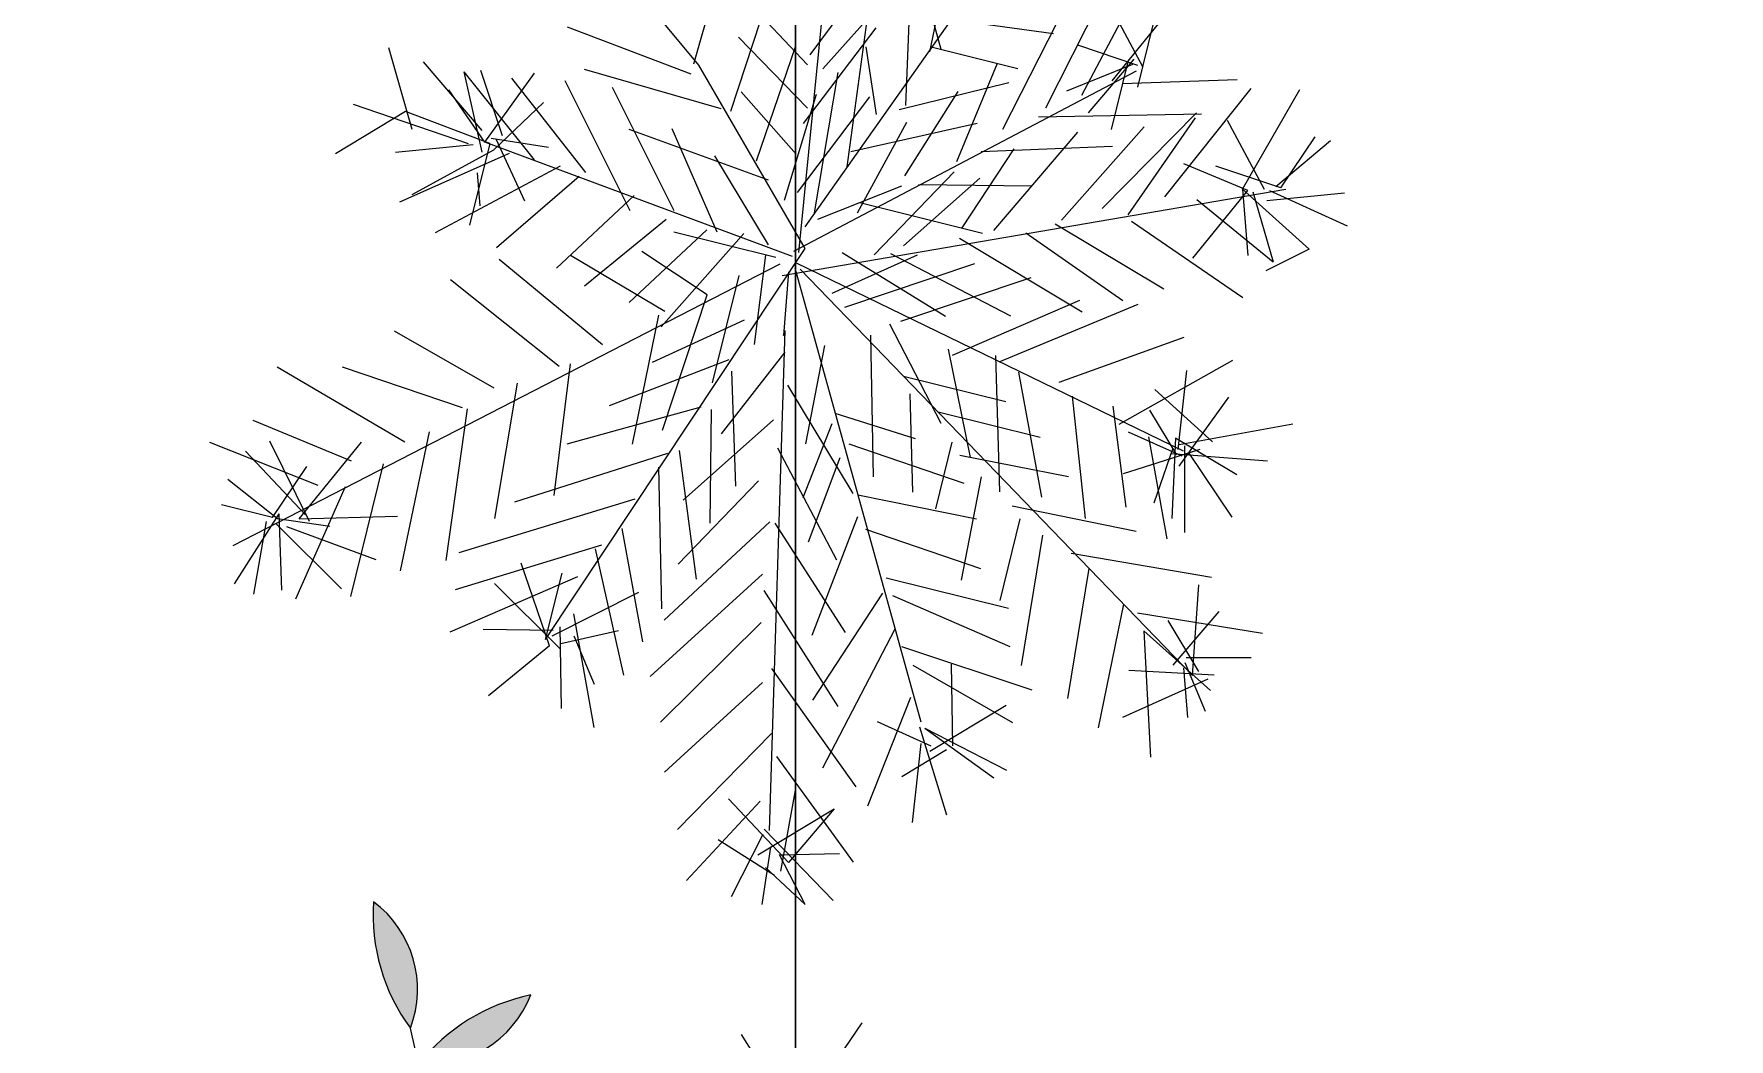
# Model space of a CAD drawing. Header units: millimetres. Extents: x -176651 to 388869, y -469666 to 486614.
# Drawn here: x 248500 to 252556, y 126977 to 129381 of the extents above; entities that cross this region are included whole.
import ezdxf

# ---------------------------------------------------------------- set-up
doc = ezdxf.new("R2010")
doc.units = ezdxf.units.MM
doc.layers.get('Defpoints').update_dxf_attribs({"color": 252})
doc.layers.add('A- FURNITURE', color=252, linetype='Continuous', lineweight=0)
for name, color, linetype in [('ad-Plot Boundary', 8, 'Continuous'), ('ad-Road', 8, 'Continuous'), ('ad-Road Hatch', 8, 'Continuous')]:
    doc.layers.add(name, color=color, linetype=linetype)

# ---------------------------------------------------------------- blocks, each defined once
blk = doc.blocks.new('A$C4fb60e89')
at = {"layer": 'ad-Road Hatch', "ltscale": 5, "transparency": 33554687}
h = blk.add_hatch(dxfattribs=at)
h.set_pattern_fill('AR-HBONE', color=256, scale=15)
h.set_pattern_definition([(45, (-193247.7, -428758.8), (0, 2155.2615), [4572, -1524]), (135, (-192170.1, -427681.1), (2e-13, 2155.2615), [4572, -1524])])
h.paths.add_polyline_path([(175594.5, -250241), (169177.9, -249341.1), (167473.5, -249057.1), (167473.5, -138693.9), (101313.5, -138693.9), (101313.5, -199953.9), (101307.7, -237994.6), (101040.4, -268291), (101007.7, -280967.7), (101066.4, -293683.6), (101242.5, -311127.2), (100909.9, -319343.6), (100949.1, -333937.5), (100668.7, -366959.6), (100727.3, -390982.9), (100668.7, -404585.6), (100538.2, -420418.5), (100466.5, -428758.8), (92426.2, -427265.5), (92163.5, -427209.5), (92163.5, -321453.9), (24803.5, -321453.9), (24803.5, -412960.5), (15653.5, -411028.6), (15653.5, -321452.2), (-19535.1, -321452.2), (-34427.5, -319476.7), (-65207.4, -315394.6), (-171770.1, -301268.1), (-185853.9, -298333.1), (-193247.7, -296831.5), (-193244, -292907.6), (-191913.8, -285219.4), (-191838.8, -284678.8), (-183397.4, -286393.2), (-169722.9, -289242.8), (-53141.2, -304697.5), (-18730.1, -309262.2), (15653.3, -309262.2), (15653.5, 703.4), (24803.5, 1114.6), (24803.5, -129543.9), (92163.5, -129543.9), (92163.5, 15133.3), (101313.5, 17712.8), (101313.5, -129543.9), (167473.5, -129543.9), (167473.5, 35551.6), (175738, 37855), (175848.8, 28595.3), (175835.8, 25947.4), (175777.1, 14040.5), (175855.3, 2315.8), (175659.7, -18036.1), (175731.4, -34038.6), (175718.4, -46839.2), (175672.7, -63402.4), (175816.2, -82071.9), (175542.3, -106356), (175490.2, -124640.8), (175574.9, -145018.8), (175731.4, -168892), (175796.6, -181268.8), (175796.6, -192667.4), (175744.5, -208200.3), (175829.2, -223276.8), (175887.9, -234871.1)])
h.paths.add_polyline_path([(24803.5, -309263.9), (92163.5, -309263.9), (92163.5, -138693.9), (24803.5, -138693.9)], flags=16)
blk = doc.blocks.new('zw$A88E')
at = {"layer": 'ad-Plot Boundary'}
for points in [[(-117254.5, -347118.9), (-83574.5, -347118.9), (-83574.5, -307368.9), (-117254.5, -307368.9)], [(-150934.5, -347118.9), (-117254.5, -347118.9), (-117254.5, -314068.9), (-150934.5, -314068.9)]]:
    blk.add_lwpolyline(points, close=True, dxfattribs=at)
blk = doc.blocks.new('QWFQFR')
at = {"color": 55, "linetype": 'Continuous', "true_color": 0x999b37}
for p, q in [((260796.4871, 1945699.949), (260796.3792, 1945700.3043)), ((260796.4497, 1945700.0721), (260796.6651, 1945700.2554))]:
    blk.add_line(p, q, dxfattribs=at)
blk = doc.blocks.new('TJRYJR6J')
at = {"color": 240, "true_color": 0xed1f24, "transparency": 33554546}
for p, q in [((213544.3387, 1920193.9838), (213543.8464, 1920195.065)), ((213544.5648, 1920192.9935), (213545.2541, 1920194.7991)), ((213544.3168, 1920193.9961), (213544.6695, 1920194.5774)), ((213542.9332, 1920194.0468), (213542.9289, 1920194.4526)), ((213544.626, 1920193.1034), (213546.2289, 1920194.4287)), ((213543.2558, 1920193.9535), (213543.0705, 1920194.3449)), ((213544.2923, 1920193.9521), (213543.7794, 1920194.3244)), ((213545.4214, 1920193.7551), (213545.7302, 1920194.3609)), ((213542.6939, 1920194.2378), (213543.1751, 1920193.9121)), ((213543.2288, 1920193.8533), (213543.2464, 1920194.2469)), ((213543.4609, 1920193.7528), (213543.2464, 1920194.2469)), ((213544.4289, 1920193.7319), (213544.8036, 1920194.301)), ((213544.8397, 1920193.8487), (213544.6007, 1920194.2988)), ((213545.3781, 1920194.2978), (213544.8642, 1920193.8927)), ((213543.2533, 1920193.8973), (213543.1534, 1920194.1834)), ((213543.2533, 1920193.8973), (213543.569, 1920194.1535)), ((213543.3437, 1920193.9045), (213543.3246, 1920194.2321)), ((213543.4565, 1920194.1586), (213543.6807, 1920193.6303)), ((213545.4776, 1920193.7525), (213545.4757, 1920194.2146)), ((213542.926, 1920194.1373), (213542.5494, 1920194.0302)), ((213543.2753, 1920193.885), (213542.926, 1920194.1373)), ((213543.8393, 1920193.3978), (213543.7009, 1920194.08)), ((213543.8036, 1920194.1092), (213544.3849, 1920193.7564)), ((213545.4267, 1920194.1266), (213545.2426, 1920193.5377)), ((213543.285, 1920193.8508), (213543.5736, 1920194.0069)), ((213543.911, 1920193.9917), (213544.0397, 1920193.3438)), ((213544.7856, 1920193.6484), (213544.5564, 1920194.0642)), ((213544.9056, 1920193.812), (213545.2653, 1920194.0437)), ((213543.197, 1920193.8998), (213542.828, 1920193.9614)), ((213544.599, 1920193.0033), (213544.3387, 1920193.9838)), ((213544.4847, 1920193.4703), (213544.8105, 1920193.9514)), ((213544.7489, 1920193.5824), (213545.204, 1920193.9338)), ((213544.8952, 1920193.328), (213545.1723, 1920193.9803)), ((213542.8522, 1920193.7463), (213543.285, 1920193.8508)), ((213543.2753, 1920193.885), (213543.0792, 1920193.5333)), ((213544.5305, 1920192.9838), (213543.2533, 1920193.8973)), ((213543.2875, 1920193.907), (213543.5416, 1920193.7942)), ((213543.3095, 1920193.8948), (213543.3628, 1920193.5769)), ((213545.0959, 1920193.533), (213545.133, 1920193.8581)), ((213546.0153, 1920193.6834), (213545.5731, 1920193.8722)), ((213543.3509, 1920193.814), (213542.7837, 1920193.7268)), ((213543.1798, 1920193.7654), (213543.1502, 1920193.609)), ((213543.9351, 1920193.7766), (213544.5139, 1920193.3676)), ((213544.6754, 1920193.4505), (213544.4998, 1920193.8076)), ((213544.9716, 1920193.7752), (213544.6848, 1920193.1571)), ((213545.4336, 1920193.777), (213545.8073, 1920193.5688)), ((213546.1108, 1920193.803), (213545.6603, 1920193.305)), ((213545.8877, 1920193.3511), (213546.2672, 1920193.7735)), ((213546.3865, 1920193.4189), (213546.3111, 1920193.749)), ((213543.5708, 1920193.6915), (213542.9106, 1920193.5408)), ((213544.213, 1920193.1895), (213544.1355, 1920193.7226)), ((213544.5651, 1920193.2526), (213544.8444, 1920193.7021)), ((213546.0153, 1920193.6834), (213546.0153, 1920193.6834)), ((213546.0686, 1920193.3655), (213546.4236, 1920193.744)), ((213546.2276, 1920193.3922), (213546.6117, 1920193.6679)), ((213546.3375, 1920193.331), (213546.5458, 1920193.7047)), ((213543.6465, 1920193.6205), (213543.1744, 1920193.3938)), ((213544.6336, 1920193.2721), (213545.0887, 1920193.6235)), ((213545.4084, 1920193.2148), (213545.7194, 1920193.6178)), ((213546.3645, 1920193.4311), (213546.1129, 1920193.6001)), ((213544.2966, 1920193.5463), (213544.4329, 1920193.067)), ((213545.5017, 1920193.5374), (213545.1493, 1920193.2152)), ((213545.2084, 1920193.528), (213545.7486, 1920193.5151)), ((213543.876, 1920193.4638), (213543.4259, 1920193.2248)), ((213544.8851, 1920193.1031), (213545.2278, 1920193.4595)), ((213546.3425, 1920193.4434), (213546.0027, 1920193.4023)), ((213546.3548, 1920193.4654), (213546.0758, 1920193.2751)), ((213546.3205, 1920193.4556), (213546.1613, 1920193.1698)), ((213544.5428, 1920193.0058), (213546.3523, 1920193.4092)), ((213544.932, 1920193.3939), (213545.5504, 1920193.3662)), ((213546.2715, 1920193.3677), (213546.8067, 1920193.2423)), ((213543.3153, 1920192.7678), (213542.9225, 1920193.3037)), ((213543.5427, 1920192.814), (213543.1719, 1920193.3376)), ((213543.8728, 1920192.8893), (213543.5067, 1920193.2663)), ((213543.9932, 1920193.3121), (213543.5333, 1920193.1073)), ((213545.8412, 1920193.3194), (213546.5988, 1920193.1277)), ((213544.1691, 1920193.214), (213543.7189, 1920192.9751)), ((213544.088, 1920192.9135), (213543.8415, 1920193.1949)), ((213544.4523, 1920192.9986), (213544.0126, 1920193.2436)), ((213545.3493, 1920192.902), (213545.6895, 1920193.2023)), ((213545.4935, 1920192.8505), (213546.0049, 1920193.1994)), ((213545.5331, 1920193.2318), (213546.1465, 1920193.0916)), ((213546.3245, 1920192.7907), (213546.8604, 1920193.1836)), ((213542.5084, 1920192.6125), (213542.0129, 1920193.1191)), ((213542.9877, 1920192.7487), (213542.5996, 1920193.1379)), ((213544.3352, 1920193.1503), (213543.8361, 1920192.8234)), ((213544.6945, 1920193.1229), (213545.1248, 1920193.1712)), ((213544.9093, 1920192.8879), (213545.3839, 1920193.1709)), ((213544.9096, 1920193.1471), (213545.4373, 1920192.853)), ((213545.056, 1920192.8926), (213545.4938, 1920193.1096)), ((213545.203, 1920193.1565), (213545.7259, 1920193.0091)), ((213545.8186, 1920192.8134), (213546.3177, 1920193.1403)), ((213546.0215, 1920192.8156), (213546.5768, 1920193.14)), ((213546.5645, 1920193.118), (213546.1314, 1920192.7543)), ((213546.6936, 1920192.7291), (213547.0828, 1920193.1173)), ((213542.3134, 1920193.0381), (213542.8166, 1920192.7001)), ((213544.4084, 1920193.0231), (213544.244, 1920192.6248)), ((213546.7087, 1920193.0665), (213546.7938, 1920192.7021)), ((213544.4621, 1920192.9643), (213541.5841, 1920192.3497)), ((213542.9103, 1920191.5241), (213544.599, 1920193.0033)), ((213544.2592, 1920192.9621), (213544.0019, 1920192.5005)), ((213544.5403, 1920192.9495), (213546.0907, 1920191.5957)), ((213544.7651, 1920192.9395), (213545.163, 1920192.516)), ((213542.0536, 1920192.5202), (213541.6067, 1920192.8557)), ((213542.2371, 1920192.5908), (213541.8341, 1920192.9018)), ((213543.8386, 1920192.8796), (213543.5543, 1920192.3177)), ((213543.7132, 1920192.3444), (213544.088, 1920192.9135)), ((213544.4938, 1920192.9178), (213544.3907, 1920192.6295)), ((213544.4595, 1920192.9081), (213546.894, 1920192.6751)), ((213544.528, 1920192.9276), (213544.5397, 1920190.6737)), ((213545.8522, 1920190.5473), (213544.55, 1920192.9153)), ((213544.9875, 1920192.8732), (213545.4636, 1920192.435)), ((213545.3248, 1920192.8581), (213545.7984, 1920192.3636)), ((213546.7156, 1920192.7169), (213546.4543, 1920192.9201)), ((213546.872, 1920192.6873), (213546.5984, 1920192.8686)), ((213546.872, 1920192.6873), (213547.0947, 1920192.8802)), ((213541.9679, 1920192.3663), (213541.8853, 1920192.7868)), ((213544.6671, 1920192.7636), (213545.1097, 1920192.8339)), ((213545.6376, 1920192.799), (213546.0013, 1920192.3658)), ((213545.7843, 1920192.8037), (213546.2042, 1920192.368)), ((213546.85, 1920192.6996), (213547.1606, 1920192.8434)), ((213541.9581, 1920192.4005), (213541.7606, 1920192.7699)), ((213543.1002, 1920192.7437), (213542.8256, 1920192.1476)), ((213543.1312, 1920192.179), (213543.3715, 1920192.7653)), ((213544.2271, 1920192.7495), (213543.7503, 1920192.6695)), ((213544.7086, 1920192.6829), (213545.3638, 1920192.7211)), ((213546.1411, 1920192.7201), (213546.5585, 1920192.2282)), ((213546.3779, 1920192.4729), (213546.7156, 1920192.7169)), ((213546.4687, 1920192.7392), (213546.7444, 1920192.3551)), ((213546.6936, 1920192.7291), (213546.6345, 1920192.4163)), ((213546.6936, 1920192.7291), (213546.9253, 1920192.3695)), ((213546.7375, 1920192.7046), (213546.7444, 1920192.3551)), ((213541.8237, 1920192.4178), (213541.6431, 1920192.6625)), ((213541.8017, 1920192.4301), (213542.0244, 1920192.6229)), ((213541.9239, 1920192.3908), (213542.3081, 1920192.6665)), ((213542.6331, 1920192.6294), (213542.3243, 1920192.0236)), ((213542.5492, 1920192.0135), (213542.8385, 1920192.6878)), ((213544.403, 1920192.6515), (213543.7033, 1920190.3619)), ((213544.3907, 1920192.6295), (213544.403, 1920192.6515)), ((213546.7912, 1920192.6459), (213547.1603, 1920192.5843)), ((213546.8158, 1920192.6899), (213547.1307, 1920192.4279)), ((213541.8017, 1920192.4301), (213541.5819, 1920192.5526)), ((213542.3812, 1920192.5393), (213542.0627, 1920191.9677)), ((213544.1071, 1920192.5859), (213543.4959, 1920192.5231)), ((213544.1046, 1920192.5297), (213543.9792, 1920191.9945)), ((213544.376, 1920192.5513), (213543.9795, 1920192.2536)), ((213544.5666, 1920192.5315), (213544.3558, 1920192.1016)), ((213544.8942, 1920192.5506), (213545.0059, 1920192.0274)), ((213544.9504, 1920192.5481), (213545.6056, 1920192.5863)), ((213542.1758, 1920192.4809), (213541.8061, 1920192.0243)), ((213544.7915, 1920192.5214), (213544.6268, 1920191.8641)), ((213541.836, 1920192.4398), (213541.5423, 1920192.1713)), ((213541.7675, 1920192.4203), (213541.618, 1920192.1003)), ((213541.836, 1920192.4398), (213541.7524, 1920192.083)), ((213541.8115, 1920192.3958), (213542.031, 1920192.0142)), ((213542.0558, 1920192.3173), (213541.8237, 1920192.4178)), ((213541.8554, 1920192.3713), (213542.2266, 1920192.1068)), ((213541.9239, 1920192.3908), (213542.3809, 1920192.2802)), ((213543.9186, 1920192.4028), (213543.2537, 1920192.3988)), ((213543.9626, 1920192.3783), (213543.8152, 1920191.8554)), ((213544.3464, 1920192.3949), (213544.5119, 1920191.8129)), ((213545.8009, 1920192.4199), (213545.1432, 1920192.3254)), ((213546.9253, 1920192.3695), (213546.6979, 1920192.3233)), ((213544.8938, 1920192.2915), (213545.3335, 1920192.0465)), ((213545.1335, 1920192.3596), (213545.0986, 1920191.8317)), ((213545.3533, 1920192.2371), (213546.0673, 1920192.3291)), ((213542.9406, 1920192.1988), (213543.7082, 1920192.232)), ((213543.7644, 1920192.2295), (213543.6805, 1920191.6135)), ((213544.2387, 1920192.2533), (213543.7201, 1920191.9948)), ((213544.5295, 1920192.2064), (213544.869, 1920191.9884)), ((213545.3436, 1920192.2714), (213545.1912, 1920191.636)), ((213543.4848, 1920191.5209), (213543.6494, 1920192.1783)), ((213544.2773, 1920191.8572), (213544.505, 1920192.1625)), ((213544.7904, 1920191.7441), (213544.9011, 1920192.2011)), ((213545.429, 1920192.1661), (213545.3793, 1920191.56)), ((213543.4977, 1920192.0611), (213542.6177, 1920192.033)), ((213544.2214, 1920192.1188), (213544.3526, 1920191.5271)), ((213544.5562, 1920192.0475), (213545.0373, 1920191.7217)), ((213545.0085, 1920192.0836), (213545.4481, 1920191.8385)), ((213545.6049, 1920192.0681), (213546.2381, 1920192.1186)), ((213544.0916, 1920191.9895), (213543.617, 1920191.7065)), ((213544.4974, 1920191.9938), (213544.2452, 1920191.6446)), ((213545.6463, 1920191.9874), (213545.5527, 1920191.4057)), ((213546.0687, 1920191.6079), (213546.2085, 1920191.9622)), ((213543.2873, 1920191.8903), (213542.5539, 1920191.8668)), ((213542.9201, 1920191.4899), (213542.8937, 1920191.9079)), ((213543.4022, 1920191.9415), (213543.3551, 1920191.3915)), ((213544.8759, 1920191.6389), (213545.0351, 1920191.9246)), ((213545.8222, 1920191.8894), (213545.7556, 1920191.4079)), ((213545.8294, 1920191.7989), (213546.4334, 1920191.9521)), ((213546.2374, 1920191.6004), (213546.0374, 1920191.9135)), ((213542.964, 1920191.4654), (213542.7445, 1920191.847)), ((213542.9103, 1920191.5241), (213543.0696, 1920191.8099)), ((213543.253, 1920191.8806), (213543.2253, 1920191.2621)), ((213544.5338, 1920191.8006), (213545.0517, 1920191.5408)), ((213545.0546, 1920191.8562), (213545.5285, 1920191.6209)), ((213546.0565, 1920191.5859), (213545.9884, 1920191.8256)), ((213543.1356, 1920191.7732), (213542.4779, 1920191.6787)), ((213544.0938, 1920191.7866), (213543.4823, 1920191.4647)), ((213544.3032, 1920191.18), (213544.1158, 1920191.7743)), ((213544.9047, 1920191.277), (213545.1278, 1920191.729)), ((213545.8612, 1920191.7524), (213546.0785, 1920191.5737)), ((213546.054, 1920191.5297), (213546.3697, 1920191.786)), ((213542.9568, 1920191.5558), (213542.6343, 1920191.6492)), ((213544.1468, 1920191.2096), (213544.5068, 1920191.7005)), ((213545.9491, 1920191.7034), (213545.9044, 1920191.2097)), ((213546.0713, 1920191.6642), (213545.9534, 1920191.2976)), ((213546.308, 1920191.4169), (213546.0713, 1920191.6642)), ((213542.9911, 1920191.5656), (213542.8952, 1920191.1868)), ((213542.9446, 1920191.5339), (213543.3994, 1920191.6261)), ((213543.0246, 1920191.0571), (213543.0718, 1920191.607)), ((213544.5263, 1920191.632), (213545.0074, 1920191.3062)), ((213546.1689, 1920191.5809), (213545.7851, 1920191.5643)), ((213546.0468, 1920191.6202), (213545.89, 1920191.3906)), ((213546.103, 1920191.6177), (213545.9949, 1920191.2169)), ((213546.0345, 1920191.5982), (213546.467, 1920191.4436)), ((213546.081, 1920191.6299), (213546.6309, 1920191.5827)), ((213546.1127, 1920191.5834), (213546.232, 1920191.2288)), ((213542.9201, 1920191.4899), (213542.5752, 1920191.3363)), ((213542.9763, 1920191.4874), (213543.2574, 1920191.4748)), ((213543.0448, 1920191.5068), (213543.0786, 1920191.2574)), ((213543.9933, 1920191.5545), (213543.3475, 1920191.2229)), ((213543.9785, 1920191.4763), (213544.1757, 1920190.8478)), ((213545.2521, 1920191.4868), (213545.0561, 1920191.135)), ((213545.2327, 1920191.5553), (213545.7725, 1920191.2832)), ((213543.3374, 1920190.998), (213543.927, 1920191.3321)), ((213544.5234, 1920191.3166), (213544.0658, 1920190.909)), ((213544.5602, 1920191.3826), (213545.0878, 1920191.0886)), ((213545.0752, 1920190.8075), (213545.3375, 1920191.3816)), ((213544.5674, 1920191.2921), (213545.046, 1920190.9102)), ((213545.4449, 1920191.2641), (213546.063, 1920190.9773)), ((213545.5084, 1920191.1711), (213545.246, 1920190.597)), ((213543.9169, 1920191.1072), (213544.1581, 1920190.4542)), ((213544.0287, 1920190.5839), (213544.5379, 1920191.1357)), ((213543.8582, 1920191.0535), (213543.2931, 1920190.7634)), ((213544.5451, 1920191.0453), (213545.0922, 1920190.6828)), ((213544.9624, 1920190.5534), (213544.5743, 1920190.9426)), ((213545.623, 1920190.9632), (213545.3509, 1920190.4233)), ((213545.8522, 1920190.5473), (213545.9945, 1920190.9578)), ((213544.6568, 1920190.522), (213544.7527, 1920190.9008)), ((213545.6767, 1920190.9044), (213546.2288, 1920190.6544)), ((213545.8865, 1920190.557), (213545.8086, 1920190.8309)), ((213543.2805, 1920190.4823), (213543.8358, 1920190.8067)), ((213544.5227, 1920190.7984), (213544.1873, 1920190.3515)), ((213545.6839, 1920190.814), (213545.556, 1920190.2226)), ((213545.6839, 1920190.814), (213545.9157, 1920190.4543)), ((213545.7765, 1920190.6183), (213546.0555, 1920190.8086)), ((213544.0525, 1920190.1097), (213543.8308, 1920190.6942)), ((213544.5566, 1920190.549), (213544.3393, 1920190.7278)), ((213544.5274, 1920190.6517), (213544.5415, 1920190.2117)), ((213544.5444, 1920190.527), (213544.9552, 1920190.6438)), ((213544.5494, 1920190.6395), (213544.8741, 1920190.3433)), ((213544.5494, 1920190.6395), (213544.8057, 1920190.3238)), ((213545.9524, 1920190.5203), (213545.5639, 1920190.6504)), ((213545.8205, 1920190.5938), (213545.7762, 1920190.3592)), ((213545.8328, 1920190.6158), (213545.8666, 1920190.3664)), ((213545.845, 1920190.6378), (213546.1456, 1920190.5567)), ((213543.6986, 1920190.5086), (213543.2582, 1920190.2354)), ((213543.7519, 1920190.1908), (213543.5544, 1920190.5601)), ((213543.7054, 1920190.159), (213543.8795, 1920190.523)), ((213544.5127, 1920190.5735), (213544.3729, 1920190.2193)), ((213544.6226, 1920190.5123), (213544.3829, 1920190.4441)), ((213545.9182, 1920190.5106), (213545.4756, 1920190.4402)), ((213543.669, 1920190.3522), (213543.4438, 1920190.1032)), ((213543.4564, 1920190.3843), (213543.6712, 1920190.1493)), ((213543.62, 1920190.2643), (213544.0308, 1920190.3811)), ((213543.6813, 1920190.3742), (213543.9105, 1920189.9583)), ((213544.0308, 1920190.3811), (213543.7519, 1920190.1908)), ((213543.6885, 1920190.2837), (213543.5757, 1920190.0296)), ((213543.6395, 1920190.1958), (213543.7761, 1920189.9756)), ((213543.7202, 1920190.2372), (213543.9988, 1920190.1684)), ((213543.7761, 1920189.9756), (213543.7202, 1920190.2372))]:
    blk.add_line(p, q, dxfattribs=at)
blk = doc.blocks.new('WEFR')
at = {"layer": 'Defpoints', "linetype": 'Continuous', "true_color": 0xd19cc7, "transparency": 33554559}
for points in [[(260796.0955, 1945781.4613, 0.177771), (260796.1014, 1945781.146, 0.334535)], [(260796.4002, 1945781.1473, 0.177771), (260796.0978, 1945781.0578, 0.334535)]]:
    blk.add_hatch(color=9, dxfattribs=at).paths.add_polyline_path(points)
at = {"layer": 'Defpoints', "color": 9, "linetype": 'Continuous', "true_color": 0xd19cc7, "transparency": 33554559}
blk.add_line((260796.0685, 1945780.3351, 129.9135), (260796.1014, 1945781.146, 129.9135), dxfattribs=at)
blk.add_line((260796.0685, 1945780.3351, 129.9135), (260796.1014, 1945781.146, 129.9135), dxfattribs=at)
for centre, radius, start, end in [((260796.5278, 1945781.3117, 129.9135), 0.4574, 160.9078, 201.2287), ((260795.8893, 1945781.2998, 129.9135), 0.262, 324.0745, 38.062), ((260796.3708, 1945780.6908, 129.9135), 0.4574, 86.32, 126.6409), ((260796.1896, 1945781.3032, 129.9135), 0.262, 249.4867, 323.4742)]:
    blk.add_arc(centre, radius, start, end, dxfattribs=at)
blk = doc.blocks.new('zw$1761')
at = {"xscale": 19.68562427023985, "yscale": 19.68562427023985, "zscale": 19.68562427023985, "rotation": 15.20137085992779}
blk.add_blockref('TJRYJR6J', (5858045.8, -37579555.12, -664.47), dxfattribs=at)
at = {"color": 6, "xscale": 39.3712485404797, "yscale": 39.3712485404797, "zscale": 39.3712485404797, "rotation": 15.20137085992779}
for name, p in [('WEFR', (10181919.08, -76619476.96, -5744.21)), ('QWFQFR', (10181105.14, -76616408.95, -664.59))]:
    blk.add_blockref(name, p, dxfattribs=at)

msp = doc.modelspace()

# ---------------------------------------------------------------- block references
at = {"layer": 'ad-Road', "ltscale": 5}
msp.add_blockref('A$C4fb60e89', (191838.8, 428758.8), dxfattribs=at)

# ---------------------------------------------------------------- next in the draw order: block references
at = {"layer": 'A- FURNITURE', "color": 6, "xscale": 25.39807961885639, "yscale": 25.39807961885639, "zscale": 25.39807961885639}
msp.add_blockref('zw$1761', (173126.7, 121263.1), dxfattribs=at)
at = {"layer": 'ad-Plot Boundary', "ltscale": 5}
msp.add_blockref('zw$A88E', (367576.8, 466613.8), dxfattribs=at)

doc.saveas('drawing.dxf')
